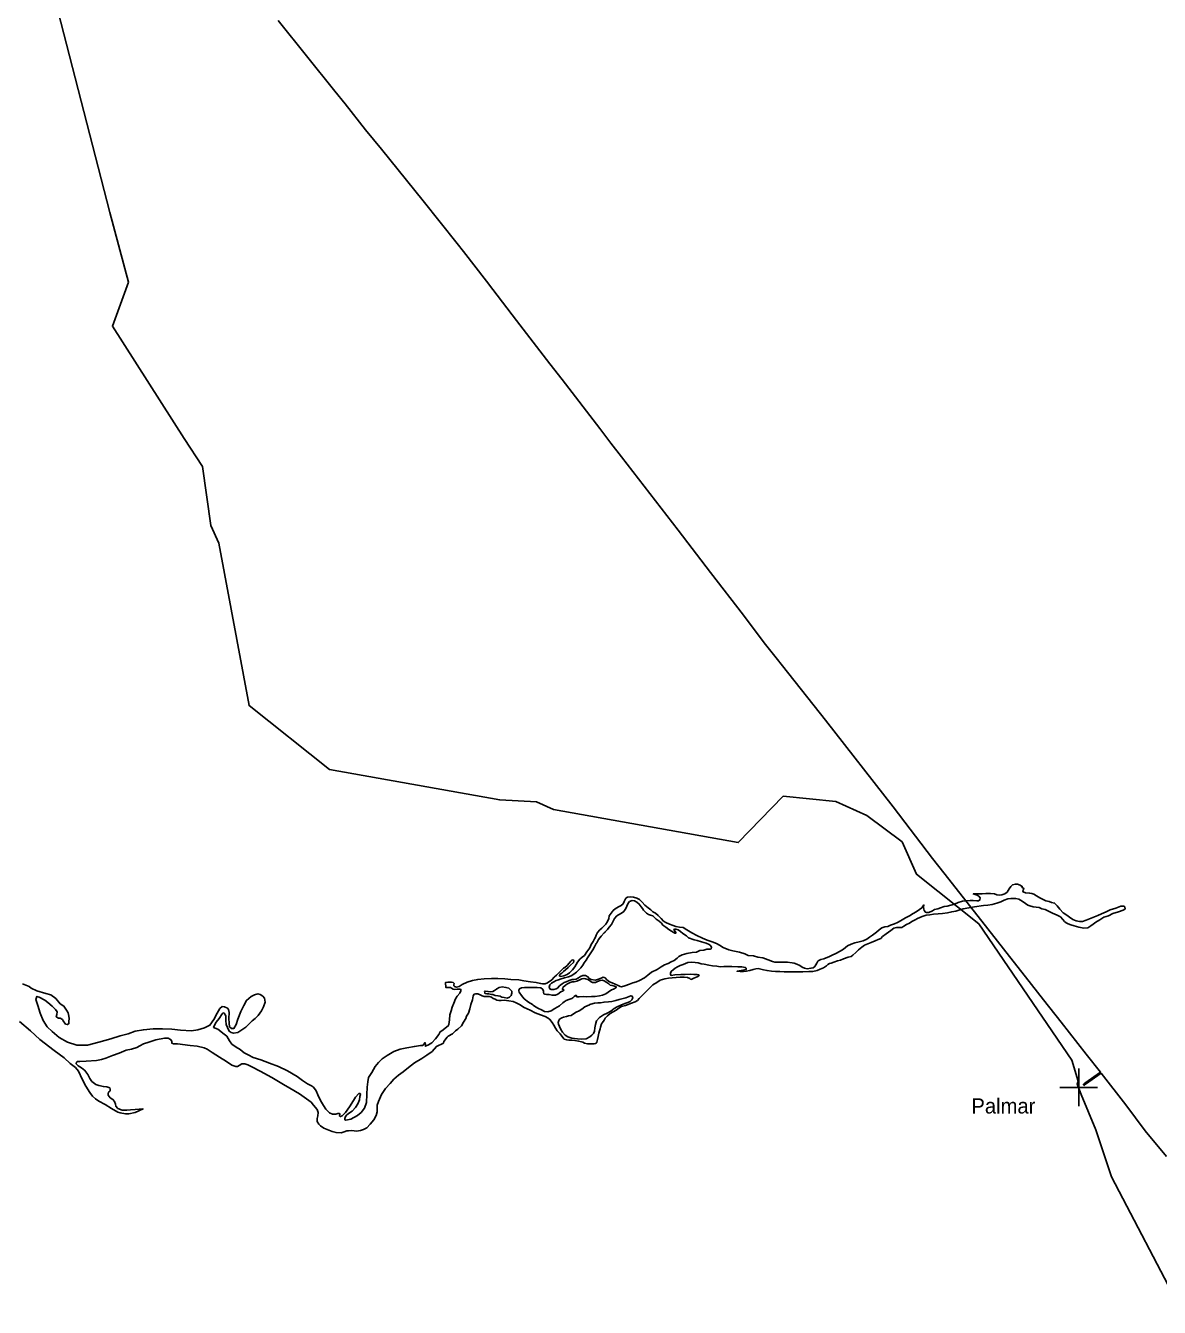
# Model space of a CAD drawing. Extents: x 283583 to 658922, y 889284 to 1241133.
# Drawn here: x 549633 to 564632, y 986041 to 1002997 of the extents above; entities that cross this region are included whole.
import ezdxf

# ---------------------------------------------------------------- set-up
doc = ezdxf.new("R2010")
doc.units = 0
doc.header["$MEASUREMENT"] = 0
for name, color, linetype in [('230 kV', 14, 'Continuous'), ('PUNTARENAS', 7, 'Continuous'), ('Subestaciones', 7, 'Continuous')]:
    doc.layers.add(name, color=color, linetype=linetype)

# ---------------------------------------------------------------- blocks, each defined once
blk = doc.blocks.new('UNNAMED')
at = {"color": 0}
for p, q in [((0, -0.5), (0, 0.5)), ((-0.5, 0), (0.5, 0))]:
    blk.add_line(p, q, dxfattribs=at)

msp = doc.modelspace()

# ---------------------------------------------------------------- linework, layer by layer
at = {"layer": '230 kV', "color": 16}
msp.add_lwpolyline([(549907, 1003785), (550745, 1000526), (550995, 999603), (550781, 999021), (551729, 997535), (551973, 997163), (552081, 996385), (552188, 996150), (552589, 994003), (553654, 993159), (555906, 992755), (556391, 992727), (556616, 992628), (559061, 992190), (559657, 992805), (560353, 992735), (560760, 992548), (561231, 992199), (561418, 991771), (562245, 991113), (563476, 989311), (563559, 989034), (563544, 988994), (563598, 988857), (563792, 988390), (563997, 987767), (564901, 986041)], dxfattribs=at)
at = {"layer": '230 kV'}
for points in [[(552972, 1003067), (553725, 1002131), (553861, 1001961), (554129, 1001621), (554343, 1001361), (554891, 1000679), (555343, 1000117), (555428, 1000008), (555729, 999617), (555814, 999507), (556129, 999097), (556569, 998525), (556731, 998315), (557229, 997668), (557377, 997475), (557516, 997295), (558265, 996321), (558695, 995762), (559130, 995198), (559404, 994832), (559562, 994636), (559646, 994528), (560214, 993808), (561110, 992665), (561632, 991981), (561781, 991790), (562284, 991150), (562570, 990786), (562941, 990313), (563101, 990109), (563331, 989816), (563663, 989392), (563852, 989152), (563644, 989006), (563623, 988980)], [(564727, 988036), (564445, 988377), (564189, 988722), (563860, 989141), (563653, 988996), (563634, 988972)]]:
    msp.add_lwpolyline(points, dxfattribs=at)
at = {"layer": 'PUNTARENAS', "color": 241}
msp.add_lwpolyline([(549550, 989821), (549698, 989699), (549820, 989584), (550012, 989439), (550141, 989344), (550222, 989267), (550292, 989215), (550332, 989166), (550380, 989062), (550431, 988967), (550481, 988883), (550519, 988836), (550558, 988800), (550600, 988770), (550684, 988725), (550770, 988671), (550851, 988623), (550882, 988616), (550955, 988603), (550998, 988603), (551083, 988620), (551187, 988666), (551083, 988661), (551020, 988654), (550973, 988650), (550910, 988652), (550853, 988670), (550828, 988702), (550822, 988731), (550808, 988765), (550788, 988792), (550752, 988815), (550727, 988847), (550725, 988865), (550729, 988887), (550750, 988908), (550750, 988926), (550745, 988944), (550709, 988957), (550662, 988962), (550603, 988976), (550562, 988989), (550508, 989030), (550483, 989068), (550456, 989120), (550418, 989177), (550373, 989211), (550326, 989236), (550303, 989265), (550308, 989285), (550321, 989292), (550348, 989292), (550436, 989300), (550569, 989306), (550635, 989322), (550696, 989336), (550784, 989372), (550872, 989405), (550963, 989444), (551035, 989459), (551105, 989480), (551145, 989502), (551193, 989529), (551261, 989549), (551356, 989581), (551471, 989603), (551520, 989603), (551550, 989587), (551566, 989563), (551565, 989538), (551588, 989529), (551642, 989527), (551809, 989507), (551904, 989495), (551997, 989475), (552035, 989457), (552100, 989414), (552197, 989353), (552290, 989292), (552360, 989244), (552412, 989226), (552434, 989226), (552457, 989242), (552495, 989262), (552531, 989262), (552572, 989251), (552624, 989222), (552735, 989166), (552888, 989084), (553044, 988989), (553129, 988940), (553254, 988865), (553411, 988754), (553441, 988716), (553488, 988661), (553502, 988621), (553497, 988576), (553490, 988542), (553492, 988501), (553510, 988467), (553535, 988444), (553580, 988414), (553646, 988385), (553689, 988367), (553741, 988353), (553808, 988351), (553849, 988362), (553881, 988378), (553905, 988378), (553948, 988380), (554012, 988373), (554063, 988382), (554104, 988393), (554147, 988418), (554192, 988465), (554240, 988522), (554271, 988578), (554283, 988628), (554285, 988660), (554285, 988715), (554301, 988767), (554342, 988857), (554394, 988938), (554455, 989001), (554505, 989060), (554566, 989112), (554627, 989157), (554699, 989215), (554776, 989276), (554873, 989333), (554939, 989378), (555013, 989427), (555068, 989493), (555160, 989537), (555164, 989559), (555208, 989618), (555222, 989627), (555281, 989662), (555320, 989699), (555351, 989721), (555398, 989766), (555425, 989816), (555455, 989863), (555467, 989892), (555491, 989935), (555510, 989990), (555524, 990046), (555545, 990111), (555553, 990162), (555567, 990185), (555586, 990191), (555614, 990191), (555647, 990177), (555672, 990162), (555698, 990154), (555723, 990154), (555766, 990152), (555796, 990144), (555817, 990129), (555844, 990119), (555868, 990107), (555895, 990103), (555923, 990102), (555962, 990104), (556024, 990098), (556083, 990086), (556123, 990070), (556166, 990046), (556229, 990009), (556309, 989972), (556374, 989939), (556444, 989912), (556507, 989888), (556548, 989869), (556569, 989851), (556597, 989812), (556620, 989775), (556642, 989736), (556667, 989701), (556706, 989658), (556738, 989613), (556759, 989589), (556792, 989580), (556820, 989576), (556861, 989574), (556900, 989572), (556949, 989564), (556985, 989555), (557005, 989548), (557026, 989538), (557065, 989528), (557108, 989526), (557153, 989528), (557175, 989534), (557188, 989550), (557200, 989585), (557208, 989626), (557216, 989669), (557227, 989698), (557233, 989724), (557240, 989750), (557250, 989791), (557265, 989809), (557285, 989842), (557302, 989868), (557330, 989899), (557367, 989930), (557404, 989952), (557445, 989973), (557482, 989999), (557515, 990022), (557568, 990036), (557605, 990048), (557650, 990064), (557695, 990083), (557726, 990101), (557750, 990126), (557778, 990155), (557817, 990192), (557862, 990237), (557891, 990270), (557932, 990307), (557983, 990337), (558028, 990370), (558089, 990388), (558139, 990396), (558186, 990400), (558241, 990407), (558294, 990409), (558345, 990410), (558388, 990404), (558421, 990394), (558435, 990380), (558446, 990382), (558474, 990396), (558515, 990414), (558538, 990429), (558542, 990435), (558534, 990439), (558515, 990445), (558472, 990445), (558425, 990449), (558358, 990447), (558302, 990445), (558220, 990439), (558173, 990433), (558163, 990446), (558165, 990468), (558178, 990491), (558198, 990505), (558227, 990527), (558257, 990546), (558292, 990562), (558332, 990579), (558392, 990602), (558443, 990608), (558490, 990604), (558531, 990600), (558568, 990587), (558609, 990581), (558672, 990569), (558721, 990560), (558776, 990556), (558821, 990548), (558871, 990552), (558914, 990550), (558975, 990550), (559053, 990548), (559106, 990546), (559153, 990539), (559165, 990527), (559167, 990513), (559143, 990505), (559100, 990499), (559046, 990488), (559087, 990484), (559132, 990486), (559167, 990488), (559213, 990497), (559258, 990512), (559295, 990522), (559324, 990526), (559361, 990514), (559393, 990507), (559443, 990497), (559500, 990489), (559555, 990483), (559610, 990483), (559668, 990478), (559752, 990478), (559832, 990480), (559917, 990480), (559993, 990484), (560046, 990484), (560106, 990498), (560146, 990514), (560187, 990534), (560228, 990558), (560248, 990579), (560267, 990589), (560289, 990597), (560326, 990610), (560375, 990624), (560412, 990634), (560453, 990650), (560516, 990673), (560555, 990683), (560578, 990699), (560616, 990737), (560653, 990772), (560694, 990805), (560733, 990833), (560774, 990849), (560817, 990870), (560870, 990890), (560911, 990909), (560946, 990923), (560969, 990946), (561018, 990981), (561078, 991026), (561119, 991057), (561156, 991065), (561227, 991065), (561252, 991083), (561285, 991106), (561326, 991126), (561356, 991145), (561401, 991169), (561433, 991186), (561493, 991213), (561548, 991231), (561597, 991235), (561646, 991241), (561706, 991249), (561765, 991253), (561830, 991262), (561886, 991274), (561939, 991284), (561994, 991302), (562035, 991315), (562187, 991339), (562304, 991356), (562364, 991364), (562419, 991372), (562483, 991389), (562534, 991407), (562579, 991429), (562626, 991448), (562669, 991452), (562732, 991452), (562773, 991442), (562816, 991417), (562861, 991386), (562892, 991364), (562920, 991354), (562962, 991338), (563040, 991330), (563077, 991315), (563120, 991305), (563173, 991280), (563220, 991258), (563280, 991229), (563325, 991206), (563357, 991174), (563378, 991147), (563398, 991129), (563425, 991114), (563462, 991100), (563505, 991087), (563568, 991069), (563634, 991057), (563687, 991063), (563726, 991087), (563756, 991110), (563790, 991135), (563846, 991170), (563899, 991203), (563958, 991223), (564018, 991252), (564091, 991276), (564155, 991298), (564176, 991307), (564178, 991310), (564174, 991340), (564164, 991347), (564127, 991347), (564120, 991348), (564057, 991321), (563983, 991299), (563930, 991273), (563865, 991248), (563819, 991227), (563731, 991188), (563663, 991163), (563616, 991145), (563577, 991147), (563530, 991153), (563485, 991174), (563444, 991205), (563407, 991231), (563360, 991262), (563315, 991311), (563278, 991354), (563246, 991389), (563205, 991399), (563176, 991412), (563131, 991418), (563094, 991436), (563051, 991459), (563008, 991484), (562969, 991506), (562943, 991516), (562916, 991521), (562859, 991527), (562828, 991539), (562826, 991551), (562834, 991568), (562839, 991586), (562819, 991591), (562819, 991610), (562809, 991612), (562791, 991626), (562756, 991638), (562727, 991641), (562690, 991632), (562666, 991610), (562647, 991579), (562618, 991536), (562586, 991510), (562547, 991497), (562518, 991495), (562483, 991498), (562451, 991512), (562399, 991516), (562336, 991518), (562287, 991514), (562229, 991514), (562170, 991510), (562197, 991504), (562223, 991496), (562244, 991479), (562260, 991457), (562258, 991432), (562238, 991418), (562215, 991418), (562170, 991422), (562128, 991425), (562077, 991421), (562026, 991415), (561970, 991399), (561921, 991376), (561874, 991360), (561825, 991350), (561786, 991344), (561735, 991328), (561702, 991315), (561657, 991305), (561630, 991287), (561581, 991266), (561553, 991264), (561536, 991271), (561522, 991293), (561516, 991309), (561512, 991330), (561516, 991365), (561489, 991326), (561459, 991303), (561416, 991273), (561377, 991252), (561325, 991220), (561274, 991195), (561209, 991154), (561166, 991134), (561128, 991114), (561076, 991096), (561040, 991082), (560999, 991074), (560960, 991064), (560923, 991037), (560888, 991004), (560835, 990965), (560798, 990939), (560763, 990914), (560714, 990892), (560659, 990878), (560605, 990865), (560554, 990845), (560505, 990823), (560452, 990782), (560407, 990755), (560351, 990722), (560302, 990700), (560258, 990679), (560225, 990666), (560193, 990652), (560152, 990642), (560125, 990632), (560113, 990621), (560102, 990593), (560076, 990552), (560053, 990534), (560021, 990527), (559973, 990521), (559935, 990530), (559908, 990542), (559875, 990562), (559836, 990583), (559802, 990593), (559773, 990599), (559709, 990610), (559601, 990610), (559546, 990606), (559513, 990616), (559458, 990639), (559388, 990665), (559319, 990674), (559263, 990690), (559192, 990698), (559146, 990718), (559078, 990741), (558990, 990757), (558935, 990773), (558863, 990804), (558814, 990835), (558771, 990856), (558716, 990878), (558651, 990901), (558589, 990925), (558513, 990960), (558446, 990995), (558381, 991034), (558331, 991065), (558282, 991073), (558235, 991079), (558200, 991094), (558152, 991109), (558103, 991132), (558071, 991152), (558040, 991187), (558001, 991224), (557964, 991257), (557932, 991275), (557903, 991300), (557868, 991326), (557827, 991363), (557790, 991402), (557756, 991435), (557721, 991454), (557676, 991466), (557633, 991472), (557594, 991468), (557574, 991454), (557553, 991411), (557537, 991380), (557510, 991358), (557475, 991341), (557434, 991315), (557408, 991290), (557379, 991255), (557354, 991221), (557348, 991186), (557330, 991145), (557307, 991112), (557282, 991086), (557256, 991059), (557228, 991034), (557199, 990999), (557181, 990966), (557171, 990937), (557158, 990915), (557140, 990882), (557117, 990841), (557095, 990798), (557058, 990745), (557025, 990698), (556994, 990676), (556965, 990648), (556934, 990609), (556897, 990546), (556866, 990507), (556829, 990466), (556796, 990444), (556755, 990427), (556712, 990419), (556698, 990423), (556696, 990433), (556704, 990450), (556725, 990464), (556751, 990485), (556776, 990507), (556809, 990538), (556842, 990570), (556881, 990605), (556887, 990626), (556881, 990636), (556872, 990640), (556858, 990634), (556846, 990622), (556825, 990597), (556797, 990566), (556768, 990538), (556747, 990530), (556690, 990472), (556655, 990436), (556624, 990409), (556594, 990376), (556536, 990333), (556506, 990323), (556469, 990323), (556445, 990328), (556388, 990339), (556312, 990349), (556226, 990363), (556157, 990374), (556052, 990380), (555972, 990388), (555878, 990391), (555798, 990391), (555698, 990387), (555614, 990379), (555543, 990364), (555475, 990342), (555407, 990311), (555368, 990287), (555334, 990279), (555305, 990285), (555297, 990295), (555299, 990309), (555301, 990328), (555289, 990340), (555266, 990344), (555219, 990344), (555186, 990338), (555190, 990273), (555215, 990275), (555252, 990271), (555266, 990262), (555287, 990252), (555313, 990246), (555344, 990250), (555377, 990252), (555391, 990248), (555391, 990229), (555377, 990199), (555344, 990160), (555319, 990121), (555297, 990064), (555274, 990011), (555264, 989966), (555247, 989910), (555241, 989847), (555231, 989785), (555225, 989764), (555140, 989701), (555117, 989687), (555101, 989653), (555054, 989594), (555009, 989542), (554964, 989515), (554921, 989495), (554923, 989520), (554918, 989545), (554887, 989506), (554857, 989504), (554776, 989493), (554674, 989473), (554589, 989455), (554505, 989428), (554415, 989374), (554349, 989329), (554302, 989282), (554256, 989226), (554213, 989149), (554168, 989082), (554159, 989025), (554150, 988955), (554145, 988858), (554143, 988752), (554116, 988675), (554073, 988621), (554023, 988581), (553937, 988533), (553869, 988518), (553858, 988524), (553854, 988540), (553863, 988565), (553883, 988590), (553917, 988617), (553951, 988639), (553996, 988687), (554030, 988734), (554050, 988786), (554053, 988831), (554062, 988858), (554057, 988870), (554041, 988870), (553996, 988824), (553971, 988777), (553919, 988696), (553865, 988619), (553820, 988576), (553800, 988565), (553784, 988574), (553788, 988594), (553784, 988608), (553763, 988606), (553739, 988599), (553693, 988597), (553655, 988613), (553626, 988640), (553603, 988662), (553572, 988710), (553533, 988780), (553500, 988852), (553475, 988906), (553441, 988956), (553416, 988972), (553364, 988999), (553294, 989044), (553227, 989096), (553096, 989170), (552979, 989229), (552860, 989273), (552746, 989315), (552642, 989349), (552575, 989381), (552525, 989408), (552471, 989451), (552419, 989485), (552360, 989525), (552331, 989568), (552295, 989627), (552259, 989656), (552175, 989722), (552119, 989745), (552121, 989756), (552155, 989815), (552194, 989864), (552232, 989923), (552246, 989939), (552259, 989934), (552282, 989896), (552282, 989837), (552284, 989783), (552302, 989744), (552324, 989695), (552354, 989677), (552385, 989670), (552442, 989679), (552482, 989706), (552546, 989749), (552584, 989787), (552632, 989830), (552668, 989864), (552711, 989904), (552754, 989963), (552781, 990019), (552801, 990080), (552792, 990134), (552770, 990159), (552736, 990182), (552703, 990191), (552663, 990177), (552615, 990154), (552556, 990101), (552519, 990033), (552480, 989954), (552440, 989852), (552417, 989782), (552389, 989731), (552358, 989731), (552330, 989754), (552324, 989799), (552322, 989861), (552324, 989940), (552319, 989982), (552302, 989999), (552265, 990016), (552231, 990022), (552200, 989994), (552169, 989932), (552124, 989850), (552070, 989774), (552000, 989740), (551912, 989715), (551827, 989701), (551684, 989709), (551568, 989721), (551444, 989728), (551319, 989725), (551192, 989714), (551082, 989695), (550989, 989658), (550882, 989633), (550760, 989593), (550602, 989551), (550450, 989509), (550312, 989509), (550185, 989549), (550078, 989611), (549984, 989689), (549920, 989751), (549866, 989836), (549827, 989935), (549793, 990033), (549768, 990113), (549782, 990155), (549813, 990144), (549886, 990104), (549926, 990073), (549982, 990025), (550030, 989980), (550050, 989951), (550044, 989915), (550038, 989886), (550067, 989869), (550089, 989869), (550120, 989850), (550131, 989830), (550162, 989787), (550185, 989782), (550205, 989796), (550205, 989821), (550210, 989861), (550205, 989895), (550194, 989937), (550174, 989971), (550140, 990027), (550092, 990059), (550033, 990126), (549965, 990174), (549898, 990194), (549782, 990231), (549706, 990262), (549678, 990288), (549590, 990322)], dxfattribs=at)
for points in [[(557183, 990856), (557188, 990866), (557211, 990910), (557249, 990951), (557285, 990995), (557299, 991007), (557299, 991007), (557300, 991011), (557330, 991042), (557355, 991072), (557383, 991108), (557402, 991142), (557423, 991184), (557453, 991219), (557478, 991236), (557518, 991257), (557547, 991280), (557564, 991303), (557572, 991320), (557587, 991347), (557606, 991387), (557622, 991410), (557656, 991426), (557690, 991420), (557719, 991403), (557752, 991376), (557775, 991342), (557792, 991317), (557805, 991294), (557823, 991279), (557848, 991256), (557872, 991240), (557899, 991231), (557930, 991219), (557974, 991179), (558014, 991151), (558045, 991122), (558064, 991099), (558102, 991072), (558144, 991038), (558176, 991020), (558220, 990991), (558233, 990991), (558233, 991001), (558224, 991012), (558210, 991041), (558220, 991045), (558237, 991045), (558264, 991035), (558297, 991014), (558329, 990987), (558377, 990955), (558404, 990932), (558477, 990903), (558517, 990896), (558576, 990877), (558635, 990861), (558678, 990842), (558699, 990823), (558708, 990802), (558701, 990785), (558691, 990781), (558664, 990779), (558644, 990778), (558606, 990765), (558554, 990761), (558508, 990742), (558449, 990734), (558380, 990722), (558317, 990705), (558275, 990684), (558252, 990663), (558214, 990632), (558174, 990613), (558133, 990590), (558086, 990573), (558040, 990546), (557986, 990513), (557915, 990475), (557864, 990435), (557820, 990400), (557755, 990366), (557713, 990347), (557667, 990333), (557623, 990316), (557560, 990295), (557518, 990283), (557498, 990286), (557473, 990301), (557431, 990317), (557392, 990334), (557356, 990349), (557323, 990374), (557300, 990399), (557275, 990408), (557245, 990395), (557212, 990381), (557174, 990370), (557115, 990379), (557086, 990398), (557071, 990416), (557038, 990431), (557004, 990431), (556973, 990419), (556948, 990400), (556918, 990385), (556889, 990379), (556862, 990379), (556822, 990364), (556784, 990348), (556757, 990339), (556732, 990320), (556698, 990293), (556669, 990266), (556650, 990254), (556621, 990247), (556587, 990245), (556568, 990254), (556560, 990279), (556566, 990306), (556589, 990329), (556619, 990346), (556652, 990365), (556681, 990374), (556720, 990386), (556764, 990399), (556813, 990416), (556850, 990428), (556886, 990451), (556920, 990474), (556951, 990508), (556976, 990535), (557003, 990570), (557024, 990600), (557050, 990635), (557066, 990667), (557138, 990773), (557159, 990813)], [(555863, 990252), (555869, 990257), (555896, 990271), (555938, 990280), (555986, 990275), (556024, 990263), (556045, 990248), (556061, 990229), (556064, 990223), (556064, 990198), (556055, 990168), (556034, 990143), (556003, 990133), (555965, 990139), (555933, 990147), (555922, 990151), (555913, 990157), (555881, 990164), (555844, 990169), (555816, 990181), (555795, 990181), (555762, 990188), (555735, 990190), (555714, 990192), (555707, 990204), (555703, 990219), (555714, 990225), (555749, 990221), (555779, 990215), (555812, 990219), (555837, 990232)], [(556160, 990228), (556159, 990236), (556167, 990257), (556192, 990270), (556234, 990274), (556333, 990274), (556400, 990272), (556448, 990267), (556471, 990253), (556486, 990230), (556486, 990205), (556490, 990190), (556502, 990184), (556527, 990179), (556557, 990179), (556597, 990171), (556643, 990173), (556675, 990186), (556713, 990216), (556744, 990230), (556753, 990243), (556734, 990249), (556740, 990272), (556774, 990304), (556803, 990322), (556835, 990341), (556864, 990350), (556889, 990350), (556925, 990356), (556956, 990370), (556990, 990387), (557019, 990393), (557038, 990389), (557069, 990377), (557094, 990364), (557115, 990347), (557132, 990339), (557170, 990339), (557197, 990351), (557233, 990364), (557262, 990370), (557289, 990362), (557323, 990339), (557350, 990320), (557367, 990305), (557394, 990299), (557423, 990290), (557446, 990280), (557440, 990269), (557410, 990253), (557385, 990240), (557339, 990211), (557310, 990188), (557266, 990171), (557224, 990163), (557167, 990154), (557121, 990152), (557058, 990148), (557012, 990155), (556956, 990148), (556922, 990151), (556920, 990169), (556906, 990169), (556889, 990155), (556872, 990136), (556859, 990128), (556820, 990113), (556782, 990100), (556759, 990084), (556742, 990069), (556698, 990031), (556635, 989996), (556585, 989965), (556543, 989950), (556499, 989956), (556459, 989977), (556419, 989996), (556380, 990017), (556347, 990040), (556338, 990047), (556286, 990077), (556228, 990125), (556194, 990169), (556163, 990209)], [(557093, 990044), (557099, 990046), (557111, 990052), (557159, 990066), (557203, 990071), (557238, 990068), (557285, 990079), (557343, 990085), (557387, 990087), (557440, 990102), (557486, 990112), (557521, 990123), (557574, 990137), (557618, 990156), (557641, 990164), (557658, 990158), (557664, 990137), (557653, 990108), (557630, 990087), (557601, 990074), (557561, 990060), (557507, 990041), (557458, 990018), (557418, 989993), (557374, 989961), (557328, 989934), (557276, 989911), (557226, 989878), (557184, 989834), (557171, 989784), (557163, 989740), (557160, 989694), (557144, 989666), (557125, 989641), (557095, 989620), (557047, 989593), (556993, 989589), (556934, 989593), (556861, 989604), (556806, 989619), (556769, 989642), (556735, 989680), (556712, 989719), (556696, 989759), (556681, 989788), (556677, 989812), (556685, 989837), (556698, 989856), (556725, 989872), (556750, 989881), (556788, 989889), (556817, 989897), (556849, 989903), (556882, 989926), (556916, 989945), (556956, 989964), (556991, 989987), (557031, 990016), (557060, 990029)]]:
    msp.add_lwpolyline(points, close=True, dxfattribs=at)

# ---------------------------------------------------------------- block references
at = {"layer": 'Subestaciones', "color": 40, "xscale": 500, "yscale": 500, "zscale": 1302.938314}
msp.add_blockref('UNNAMED', (563565, 988951), dxfattribs=at)

# ---------------------------------------------------------------- texts
at = {"layer": 'Subestaciones', "color": 30}
msp.add_text('Palmar', height=200, dxfattribs=at).set_placement((562145, 988606))

doc.saveas('drawing.dxf')
